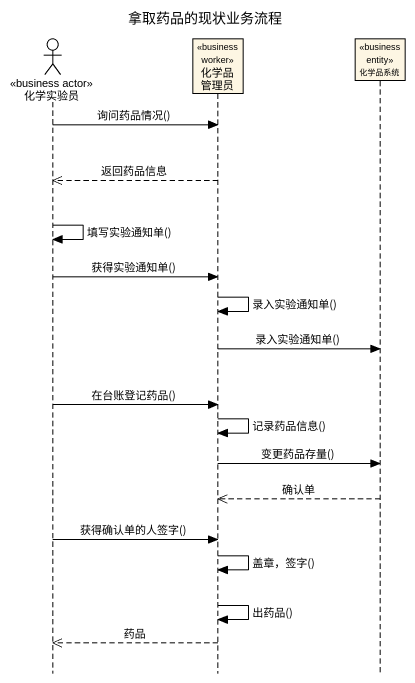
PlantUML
@startuml
title 拿取药品的现状业务流程
hide footbox
actor 化学实验员 <<business actor>>
participant 化学品管理员 <<business worker>>
participant 化学品系统 <<business entity>>

化学实验员 -> 化学品管理员 : 询问药品情况()
化学品管理员 -->> 化学实验员 : 返回药品信息
化学实验员 -> 化学实验员 : 填写实验通知单()
化学实验员 -> 化学品管理员 : 获得实验通知单()
化学品管理员 -> 化学品管理员 : 录入实验通知单()
化学品管理员 -> 化学品系统 : 录入实验通知单()
化学实验员 -> 化学品管理员 : 在台账登记药品()
化学品管理员 -> 化学品管理员 : 记录药品信息()
化学品管理员 -> 化学品系统 : 变更药品存量()
化学品系统 -->> 化学品管理员 : 确认单
化学实验员 -> 化学品管理员 : 获得确认单的人签字()
化学品管理员 -> 化学品管理员 : 盖章，签字()
化学品管理员 -> 化学品管理员 : 出药品()
化学品管理员 -->> 化学实验员 : 药品
@enduml
